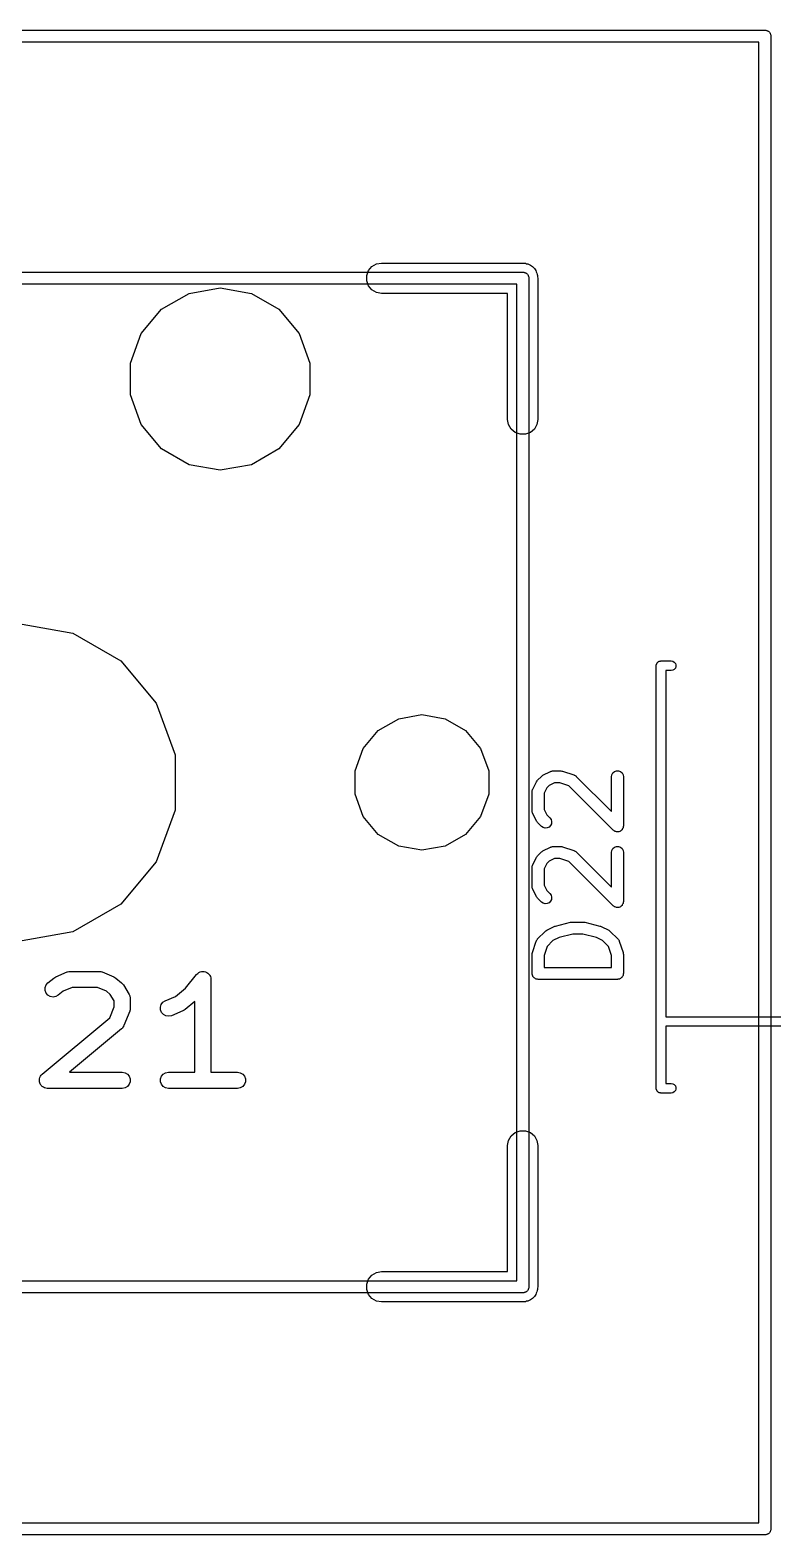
# Model space of a CAD drawing. Header units: millimetres. Extents: x 50 to 169, y 50 to 167.
# Drawn here: x 82.26 to 91.61, y 89.3 to 108.25 of the extents above; entities that cross this region are included whole.
import ezdxf

# ---------------------------------------------------------------- set-up
doc = ezdxf.new("R2010")
doc.units = ezdxf.units.MM
doc.layers.add('BLACK', color=7, linetype='Continuous')

# ---------------------------------------------------------------- blocks, each defined once
blk = doc.blocks.new('hhskb2-Cmts.User')
at = {"layer": 'BLACK'}
for p, q in [((62.65, -81.5738), (75.35, -81.5738)), ((75.35, -81.5738), (75.3566, -81.575)), ((75.3566, -81.575), (75.3632, -81.575)), ((75.3632, -81.575), (75.3695, -81.5772)), ((75.3695, -81.5772), (75.3761, -81.5784)), ((75.3761, -81.5784), (75.3818, -81.5817)), ((75.3818, -81.5817), (75.3881, -81.584)), ((75.3881, -81.584), (75.3932, -81.5883)), ((75.3932, -81.5883), (75.399, -81.5916)), ((75.399, -81.5916), (75.4033, -81.5967)), ((75.4033, -81.5967), (75.4084, -81.601)), ((75.4084, -81.601), (75.4117, -81.6068)), ((75.4117, -81.6068), (75.416, -81.6119)), ((75.416, -81.6119), (75.4183, -81.6182)), ((75.4183, -81.6182), (75.4216, -81.6239)), ((75.4216, -81.6239), (75.4228, -81.6305)), ((75.4228, -81.6305), (75.425, -81.6368)), ((75.425, -81.6368), (75.425, -81.6434)), ((75.425, -81.6434), (75.4262, -81.65)), ((75.4262, -81.65), (75.4262, -94.35)), ((75.2738, -81.7262), (62.7262, -81.7262)), ((75.2738, -94.2738), (75.2738, -81.7262)), ((62.7262, -94.2738), (75.2738, -94.2738)), ((75.4262, -94.35), (75.425, -94.3566)), ((75.425, -94.3566), (75.425, -94.3632)), ((75.35, -94.4262), (62.65, -94.4262)), ((75.3566, -94.425), (75.35, -94.4262)), ((75.3632, -94.425), (75.3566, -94.425)), ((75.3695, -94.4228), (75.3632, -94.425)), ((75.3761, -94.4216), (75.3695, -94.4228)), ((75.3818, -94.4183), (75.3761, -94.4216)), ((75.3881, -94.416), (75.3818, -94.4183)), ((75.3932, -94.4117), (75.3881, -94.416)), ((75.399, -94.4084), (75.3932, -94.4117)), ((75.4033, -94.4033), (75.399, -94.4084)), ((75.4084, -94.399), (75.4033, -94.4033)), ((75.4117, -94.3932), (75.4084, -94.399)), ((75.416, -94.3881), (75.4117, -94.3932)), ((75.4183, -94.3818), (75.416, -94.3881)), ((75.4216, -94.3761), (75.4183, -94.3818)), ((75.4228, -94.3695), (75.4216, -94.3761)), ((75.425, -94.3632), (75.4228, -94.3695))]:
    blk.add_line(p, q, dxfattribs=at)
blk = doc.blocks.new('hhskb2-Dwgs.User')
at = {"layer": 'BLACK'}
for p, q in [((59.602, -78.5258), (78.398, -78.5258)), ((78.398, -78.5258), (78.4046, -78.527)), ((78.4046, -78.527), (78.4112, -78.527)), ((78.4112, -78.527), (78.4175, -78.5292)), ((78.4175, -78.5292), (78.4241, -78.5304)), ((78.4241, -78.5304), (78.4298, -78.5337)), ((78.4298, -78.5337), (78.4361, -78.536)), ((78.4361, -78.536), (78.4412, -78.5403)), ((78.4412, -78.5403), (78.447, -78.5436)), ((78.447, -78.5436), (78.4513, -78.5487)), ((78.4513, -78.5487), (78.4564, -78.553)), ((78.4564, -78.553), (78.4597, -78.5588)), ((78.4597, -78.5588), (78.464, -78.5639)), ((78.464, -78.5639), (78.4663, -78.5702)), ((78.4663, -78.5702), (78.4696, -78.5759)), ((78.4696, -78.5759), (78.4708, -78.5825)), ((78.4708, -78.5825), (78.473, -78.5888)), ((78.473, -78.5888), (78.473, -78.5954)), ((78.473, -78.5954), (78.4742, -78.602)), ((78.4742, -78.602), (78.4742, -97.398)), ((78.3218, -78.6782), (59.6782, -78.6782)), ((78.3218, -97.3218), (78.3218, -78.6782)), ((59.6782, -97.3218), (78.3218, -97.3218)), ((78.398, -97.4742), (59.602, -97.4742)), ((78.4046, -97.473), (78.398, -97.4742)), ((78.4112, -97.473), (78.4046, -97.473)), ((78.4175, -97.4708), (78.4112, -97.473)), ((78.4241, -97.4696), (78.4175, -97.4708)), ((78.4298, -97.4663), (78.4241, -97.4696)), ((78.4361, -97.464), (78.4298, -97.4663)), ((78.4412, -97.4597), (78.4361, -97.464)), ((78.447, -97.4564), (78.4412, -97.4597)), ((78.4513, -97.4513), (78.447, -97.4564)), ((78.4564, -97.447), (78.4513, -97.4513)), ((78.4597, -97.4412), (78.4564, -97.447)), ((78.464, -97.4361), (78.4597, -97.4412)), ((78.4663, -97.4298), (78.464, -97.4361)), ((78.4696, -97.4241), (78.4663, -97.4298)), ((78.4708, -97.4175), (78.4696, -97.4241)), ((78.473, -97.4112), (78.4708, -97.4175)), ((78.4742, -97.398), (78.473, -97.4046)), ((78.473, -97.4046), (78.473, -97.4112))]:
    blk.add_line(p, q, dxfattribs=at)
blk = doc.blocks.new('hhskb2-F.SilkS')
at = {"layer": 'BLACK'}
for p, q in [((73.4495, -81.5041), (73.5068, -81.471)), ((73.5068, -81.471), (73.572, -81.4595)), ((73.572, -81.4595), (75.35, -81.4595)), ((75.35, -81.4595), (75.3664, -81.4624)), ((75.3664, -81.4624), (75.3831, -81.4624)), ((75.3831, -81.4624), (75.3987, -81.4681)), ((75.3987, -81.4681), (75.4152, -81.471)), ((75.4152, -81.471), (75.4296, -81.4793)), ((73.3844, -81.6169), (73.407, -81.5547)), ((73.3844, -81.6831), (73.3844, -81.6169)), ((73.407, -81.5547), (73.4495, -81.5041)), ((75.4296, -81.4793), (75.4453, -81.485)), ((75.4453, -81.485), (75.458, -81.4957)), ((75.458, -81.4957), (75.4725, -81.5041)), ((75.4725, -81.5041), (75.4832, -81.5168)), ((75.4832, -81.5168), (75.4959, -81.5275)), ((75.4959, -81.5275), (75.5043, -81.542)), ((75.5043, -81.542), (75.515, -81.5547)), ((75.515, -81.5547), (75.5207, -81.5704)), ((75.5207, -81.5704), (75.529, -81.5848)), ((75.529, -81.5848), (75.5319, -81.6013)), ((75.5319, -81.6013), (75.5376, -81.6169)), ((75.5376, -81.6169), (75.5376, -81.6336)), ((75.5376, -81.6336), (75.5405, -81.65)), ((75.5405, -81.65), (75.5405, -83.428)), ((70.8025, -82.0411), (71.1476, -81.8418)), ((71.1476, -81.8418), (71.54, -81.7726)), ((71.54, -81.7726), (71.9324, -81.8418)), ((71.9324, -81.8418), (72.2775, -82.0411)), ((73.407, -81.7452), (73.3844, -81.6831)), ((73.4495, -81.7959), (73.407, -81.7452)), ((73.5068, -81.829), (73.4495, -81.7959)), ((73.572, -81.8405), (73.5068, -81.829)), ((75.1595, -81.8405), (73.572, -81.8405)), ((75.1595, -83.428), (75.1595, -81.8405)), ((70.5464, -82.3463), (70.8025, -82.0411)), ((72.2775, -82.0411), (72.5336, -82.3463)), ((70.4101, -82.7208), (70.5464, -82.3463)), ((72.5336, -82.3463), (72.6699, -82.7208)), ((70.4101, -83.1192), (70.4101, -82.7208)), ((72.6699, -82.7208), (72.6699, -83.1192)), ((70.5464, -83.4937), (70.4101, -83.1192)), ((72.6699, -83.1192), (72.5336, -83.4937)), ((70.8025, -83.7989), (70.5464, -83.4937)), ((72.5336, -83.4937), (72.2775, -83.7989)), ((75.171, -83.4932), (75.1595, -83.428)), ((75.2041, -83.5505), (75.171, -83.4932)), ((75.2548, -83.593), (75.2041, -83.5505)), ((75.4959, -83.5505), (75.4453, -83.593)), ((75.529, -83.4932), (75.4959, -83.5505)), ((75.5405, -83.428), (75.529, -83.4932)), ((75.3169, -83.6156), (75.2548, -83.593)), ((75.3831, -83.6156), (75.3169, -83.6156)), ((75.4453, -83.593), (75.3831, -83.6156)), ((71.1476, -83.9982), (70.8025, -83.7989)), ((72.2775, -83.7989), (71.9324, -83.9982)), ((71.54, -84.0674), (71.1476, -83.9982)), ((71.9324, -83.9982), (71.54, -84.0674)), ((69, -85.9985), (69.6846, -86.1192)), ((69.6846, -86.1192), (70.2865, -86.4667)), ((70.2865, -86.4667), (70.7334, -86.9992)), ((77.03, -86.53), (77.0309, -86.5248)), ((77.03, -91.85), (77.03, -86.53)), ((77.0309, -86.5196), (77.0327, -86.5147)), ((77.0309, -86.5248), (77.0309, -86.5196)), ((77.0327, -86.5147), (77.0336, -86.5095)), ((77.0336, -86.5095), (77.0362, -86.5049)), ((77.0362, -86.5049), (77.038, -86.5)), ((77.038, -86.5), (77.0414, -86.496)), ((77.0414, -86.496), (77.044, -86.4914)), ((77.044, -86.4914), (77.0481, -86.4881)), ((77.0481, -86.4881), (77.0514, -86.484)), ((77.0514, -86.484), (77.056, -86.4814)), ((77.056, -86.4814), (77.06, -86.478)), ((77.06, -86.478), (77.0649, -86.4762)), ((77.0649, -86.4762), (77.0695, -86.4736)), ((77.0695, -86.4736), (77.0747, -86.4727)), ((77.0747, -86.4727), (77.0796, -86.4709)), ((77.0796, -86.4709), (77.0848, -86.4709)), ((77.0848, -86.4709), (77.09, -86.47)), ((77.09, -86.47), (77.22, -86.47)), ((77.22, -86.59), (77.15, -86.59)), ((77.15, -86.59), (77.15, -90.95)), ((77.22, -86.47), (77.2405, -86.4736)), ((77.2405, -86.5864), (77.22, -86.59)), ((77.2405, -86.4736), (77.2586, -86.484)), ((77.2586, -86.576), (77.2405, -86.5864)), ((77.2586, -86.484), (77.272, -86.5)), ((77.272, -86.56), (77.2586, -86.576)), ((77.272, -86.5), (77.2791, -86.5196)), ((77.2791, -86.5404), (77.272, -86.56)), ((77.2791, -86.5196), (77.2791, -86.5404)), ((70.7334, -86.9992), (70.9711, -87.6524)), ((73.7879, -87.1974), (74.08, -87.1458)), ((74.08, -87.1458), (74.3721, -87.1974)), ((73.3403, -87.5729), (73.531, -87.3457)), ((73.531, -87.3457), (73.7879, -87.1974)), ((74.3721, -87.1974), (74.629, -87.3457)), ((74.629, -87.3457), (74.8197, -87.5729)), ((70.9711, -87.6524), (70.9711, -88.3476)), ((73.2388, -87.8517), (73.3403, -87.5729)), ((74.8197, -87.5729), (74.9212, -87.8517)), ((73.2388, -88.1483), (73.2388, -87.8517)), ((74.9212, -87.8517), (74.9212, -88.1483)), ((75.5846, -87.9227), (75.5944, -87.9158)), ((75.5944, -87.9158), (75.6041, -87.9086)), ((75.6041, -87.9086), (75.6993, -87.861)), ((75.6993, -87.861), (75.7035, -87.8598)), ((75.7035, -87.8598), (75.7072, -87.8576)), ((75.7072, -87.8576), (75.7159, -87.8561)), ((75.7159, -87.8561), (75.7243, -87.8536)), ((75.7243, -87.8536), (75.7286, -87.8538)), ((75.7286, -87.8538), (75.7329, -87.8531)), ((75.7329, -87.8531), (75.8281, -87.8531)), ((75.8281, -87.8531), (75.8399, -87.8552)), ((75.8399, -87.8552), (75.8518, -87.8569)), ((75.8518, -87.8569), (75.9947, -87.9046)), ((75.9947, -87.9046), (75.9985, -87.9066)), ((75.9985, -87.9066), (76.0026, -87.9077)), ((76.0026, -87.9077), (76.0098, -87.9128)), ((76.0098, -87.9128), (76.0176, -87.917)), ((76.0176, -87.917), (76.0204, -87.9202)), ((76.0204, -87.9202), (76.024, -87.9227)), ((76.4674, -87.9281), (76.4719, -87.9024)), ((76.4719, -87.9024), (76.4849, -87.8799)), ((76.4849, -87.8799), (76.5049, -87.8631)), ((76.5049, -87.8631), (76.5294, -87.8542)), ((76.5294, -87.8542), (76.5554, -87.8542)), ((76.5554, -87.8542), (76.5799, -87.8631)), ((76.5799, -87.8631), (76.5998, -87.8799)), ((76.5998, -87.8799), (76.6129, -87.9024)), ((76.6129, -87.9024), (76.6174, -87.9281)), ((75.4679, -88.11), (75.4704, -88.1016)), ((75.4681, -88.1143), (75.4679, -88.11)), ((75.4704, -88.1016), (75.4719, -88.0929)), ((75.4719, -88.0929), (75.4741, -88.0892)), ((75.4741, -88.0892), (75.4753, -88.085)), ((75.4753, -88.085), (75.5229, -87.9898)), ((75.5229, -87.9898), (75.5301, -87.9801)), ((75.5301, -87.9801), (75.537, -87.9703)), ((75.537, -87.9703), (75.5846, -87.9227)), ((75.6516, -88.0678), (75.6174, -88.1363)), ((75.682, -88.0374), (75.6516, -88.0678)), ((75.7506, -88.0031), (75.682, -88.0374)), ((75.8159, -88.0031), (75.7506, -88.0031)), ((75.9304, -88.0413), (75.8159, -88.0031)), ((76.4893, -88.6002), (75.9304, -88.0413)), ((76.024, -87.9227), (76.4674, -88.3661)), ((76.4674, -88.3661), (76.4674, -87.9281)), ((76.6174, -87.9281), (76.6174, -88.5471)), ((73.3403, -88.4271), (73.2388, -88.1483)), ((74.9212, -88.1483), (74.8197, -88.4271)), ((75.4674, -88.1186), (75.4681, -88.1143)), ((75.4674, -88.3567), (75.4674, -88.1186)), ((75.6174, -88.1363), (75.6174, -88.339)), ((70.9711, -88.3476), (70.7334, -89.0008)), ((73.531, -88.6543), (73.3403, -88.4271)), ((74.8197, -88.4271), (74.629, -88.6543)), ((75.4681, -88.3609), (75.4674, -88.3567)), ((75.4679, -88.3652), (75.4681, -88.3609)), ((75.4704, -88.3737), (75.4679, -88.3652)), ((75.4719, -88.3823), (75.4704, -88.3737)), ((75.4741, -88.3861), (75.4719, -88.3823)), ((75.4753, -88.3902), (75.4741, -88.3861)), ((75.5229, -88.4854), (75.4753, -88.3902)), ((75.5301, -88.4951), (75.5229, -88.4854)), ((75.6174, -88.339), (75.6516, -88.4075)), ((75.6516, -88.4075), (75.6907, -88.4465)), ((75.6907, -88.4465), (75.7056, -88.4678)), ((75.7056, -88.4678), (75.7123, -88.493)), ((73.7879, -88.8026), (73.531, -88.6543)), ((74.629, -88.6543), (74.3721, -88.8026)), ((75.537, -88.5049), (75.5301, -88.4951)), ((75.5846, -88.5526), (75.537, -88.5049)), ((75.6059, -88.5675), (75.5846, -88.5526)), ((75.6311, -88.5742), (75.6059, -88.5675)), ((75.657, -88.572), (75.6311, -88.5742)), ((75.6806, -88.561), (75.657, -88.572)), ((75.6991, -88.5425), (75.6806, -88.561)), ((75.7101, -88.5189), (75.6991, -88.5425)), ((75.7123, -88.493), (75.7101, -88.5189)), ((76.4974, -88.6058), (76.4893, -88.6002)), ((76.5049, -88.6121), (76.4974, -88.6058)), ((76.508, -88.6132), (76.5049, -88.6121)), ((76.5107, -88.6151), (76.508, -88.6132)), ((76.5202, -88.6177), (76.5107, -88.6151)), ((76.5294, -88.621), (76.5202, -88.6177)), ((76.5327, -88.621), (76.5294, -88.621)), ((76.5358, -88.6219), (76.5327, -88.621)), ((76.5456, -88.621), (76.5358, -88.6219)), ((76.5554, -88.621), (76.5456, -88.621)), ((76.5585, -88.6199), (76.5554, -88.621)), ((76.5618, -88.6196), (76.5585, -88.6199)), ((76.5707, -88.6154), (76.5618, -88.6196)), ((76.5799, -88.6121), (76.5707, -88.6154)), ((76.5824, -88.61), (76.5799, -88.6121)), ((76.5854, -88.6086), (76.5824, -88.61)), ((76.5923, -88.6016), (76.5854, -88.6086)), ((76.5998, -88.5954), (76.5923, -88.6016)), ((76.6015, -88.5925), (76.5998, -88.5954)), ((76.6038, -88.5902), (76.6015, -88.5925)), ((76.608, -88.5813), (76.6038, -88.5902)), ((76.6129, -88.5728), (76.608, -88.5813)), ((76.6134, -88.5695), (76.6129, -88.5728)), ((76.6148, -88.5666), (76.6134, -88.5695)), ((76.6157, -88.5568), (76.6148, -88.5666)), ((76.6174, -88.5471), (76.6157, -88.5568)), ((74.08, -88.8541), (73.7879, -88.8026)), ((74.3721, -88.8026), (74.08, -88.8541)), ((75.5944, -88.8682), (75.6041, -88.861)), ((75.6041, -88.861), (75.6993, -88.8134)), ((75.6993, -88.8134), (75.7035, -88.8122)), ((75.7035, -88.8122), (75.7072, -88.81)), ((75.7072, -88.81), (75.7159, -88.8085)), ((75.7159, -88.8085), (75.7243, -88.806)), ((75.7243, -88.806), (75.7286, -88.8062)), ((75.7286, -88.8062), (75.7329, -88.8055)), ((75.7329, -88.8055), (75.8281, -88.8055)), ((75.8281, -88.8055), (75.8399, -88.8076)), ((75.8399, -88.8076), (75.8518, -88.8093)), ((75.8518, -88.8093), (75.9947, -88.8569)), ((75.9947, -88.8569), (75.9985, -88.859)), ((75.9985, -88.859), (76.0026, -88.8601)), ((76.0026, -88.8601), (76.0098, -88.8652)), ((76.0098, -88.8652), (76.0176, -88.8693)), ((76.4674, -88.8805), (76.4719, -88.8548)), ((76.4719, -88.8548), (76.4849, -88.8323)), ((76.4849, -88.8323), (76.5049, -88.8155)), ((76.5049, -88.8155), (76.5294, -88.8066)), ((76.5294, -88.8066), (76.5554, -88.8066)), ((76.5554, -88.8066), (76.5799, -88.8155)), ((76.5799, -88.8155), (76.5998, -88.8323)), ((76.5998, -88.8323), (76.6129, -88.8548)), ((76.6129, -88.8548), (76.6174, -88.8805)), ((70.7334, -89.0008), (70.2865, -89.5332)), ((75.4679, -89.0624), (75.4704, -89.054)), ((75.4704, -89.054), (75.4719, -89.0453)), ((75.4719, -89.0453), (75.4741, -89.0416)), ((75.4741, -89.0416), (75.4753, -89.0374)), ((75.4753, -89.0374), (75.5229, -88.9422)), ((75.5229, -88.9422), (75.5301, -88.9325)), ((75.5301, -88.9325), (75.537, -88.9227)), ((75.537, -88.9227), (75.5846, -88.8751)), ((75.5846, -88.8751), (75.5944, -88.8682)), ((75.6516, -89.0201), (75.6174, -89.0887)), ((75.682, -88.9897), (75.6516, -89.0201)), ((75.7506, -88.9555), (75.682, -88.9897)), ((75.8159, -88.9555), (75.7506, -88.9555)), ((75.9304, -88.9936), (75.8159, -88.9555)), ((76.4893, -89.5526), (75.9304, -88.9936)), ((76.0176, -88.8693), (76.0204, -88.8726)), ((76.0204, -88.8726), (76.024, -88.8751)), ((76.024, -88.8751), (76.4674, -89.3185)), ((76.4674, -89.3185), (76.4674, -88.8805)), ((76.6174, -88.8805), (76.6174, -89.4995)), ((75.4674, -89.071), (75.4681, -89.0667)), ((75.4674, -89.309), (75.4674, -89.071)), ((75.4681, -89.0667), (75.4679, -89.0624)), ((75.6174, -89.0887), (75.6174, -89.2913)), ((75.4681, -89.3133), (75.4674, -89.309)), ((75.4679, -89.3176), (75.4681, -89.3133)), ((75.4704, -89.326), (75.4679, -89.3176)), ((75.4719, -89.3347), (75.4704, -89.326)), ((75.4741, -89.3384), (75.4719, -89.3347)), ((75.4753, -89.3426), (75.4741, -89.3384)), ((75.5229, -89.4378), (75.4753, -89.3426)), ((75.6174, -89.2913), (75.6516, -89.3599)), ((75.6516, -89.3599), (75.6907, -89.3989)), ((75.6907, -89.3989), (75.7056, -89.4202)), ((75.7056, -89.4202), (75.7123, -89.4454)), ((70.2865, -89.5332), (69.6846, -89.8808)), ((75.5301, -89.4475), (75.5229, -89.4378)), ((75.537, -89.4573), (75.5301, -89.4475)), ((75.5846, -89.5049), (75.537, -89.4573)), ((75.6059, -89.5199), (75.5846, -89.5049)), ((75.6311, -89.5266), (75.6059, -89.5199)), ((75.657, -89.5243), (75.6311, -89.5266)), ((75.6806, -89.5133), (75.657, -89.5243)), ((75.6991, -89.4949), (75.6806, -89.5133)), ((75.7101, -89.4713), (75.6991, -89.4949)), ((75.7123, -89.4454), (75.7101, -89.4713)), ((76.4974, -89.5582), (76.4893, -89.5526)), ((76.5049, -89.5645), (76.4974, -89.5582)), ((76.508, -89.5656), (76.5049, -89.5645)), ((76.5107, -89.5675), (76.508, -89.5656)), ((76.5202, -89.57), (76.5107, -89.5675)), ((76.5294, -89.5734), (76.5202, -89.57)), ((76.5327, -89.5734), (76.5294, -89.5734)), ((76.5358, -89.5742), (76.5327, -89.5734)), ((76.5456, -89.5734), (76.5358, -89.5742)), ((76.5554, -89.5734), (76.5456, -89.5734)), ((76.5585, -89.5723), (76.5554, -89.5734)), ((76.5618, -89.572), (76.5585, -89.5723)), ((76.5707, -89.5678), (76.5618, -89.572)), ((76.5799, -89.5645), (76.5707, -89.5678)), ((76.5824, -89.5624), (76.5799, -89.5645)), ((76.5854, -89.561), (76.5824, -89.5624)), ((76.5923, -89.554), (76.5854, -89.561)), ((76.5998, -89.5477), (76.5923, -89.554)), ((76.6015, -89.5449), (76.5998, -89.5477)), ((76.6038, -89.5425), (76.6015, -89.5449)), ((76.608, -89.5337), (76.6038, -89.5425)), ((76.6129, -89.5252), (76.608, -89.5337)), ((76.6134, -89.5219), (76.6129, -89.5252)), ((76.6148, -89.5189), (76.6134, -89.5219)), ((76.6157, -89.5092), (76.6148, -89.5189)), ((76.6174, -89.4995), (76.6157, -89.5092)), ((75.6517, -89.861), (75.7469, -89.8134)), ((75.7469, -89.8134), (75.7548, -89.8111)), ((75.7548, -89.8111), (75.7623, -89.8077)), ((75.7623, -89.8077), (75.9528, -89.7601)), ((75.9528, -89.7601), (75.9619, -89.7595)), ((75.9619, -89.7595), (75.971, -89.7579)), ((75.971, -89.7579), (76.1138, -89.7579)), ((76.1138, -89.7579), (76.1228, -89.7595)), ((76.1228, -89.7595), (76.132, -89.7601)), ((76.132, -89.7601), (76.3225, -89.8077)), ((76.3225, -89.8077), (76.33, -89.8111)), ((76.33, -89.8111), (76.3378, -89.8134)), ((76.3378, -89.8134), (76.4331, -89.861)), ((69.6846, -89.8808), (69, -90.0015)), ((75.4712, -90.1425), (75.5188, -89.9996)), ((75.5188, -89.9996), (75.5209, -89.9958)), ((75.5209, -89.9958), (75.522, -89.9916)), ((75.522, -89.9916), (75.5271, -89.9844)), ((75.5271, -89.9844), (75.5313, -89.9767)), ((75.5313, -89.9767), (75.5345, -89.9738)), ((75.5345, -89.9738), (75.537, -89.9703)), ((75.537, -89.9703), (75.6322, -89.8751)), ((75.6322, -89.8751), (75.642, -89.8682)), ((75.642, -89.8682), (75.6517, -89.861)), ((75.7297, -89.9897), (75.6556, -90.0638)), ((75.8067, -89.9512), (75.7297, -89.9897)), ((75.9802, -89.9079), (75.8067, -89.9512)), ((76.1046, -89.9079), (75.9802, -89.9079)), ((76.2781, -89.9512), (76.1046, -89.9079)), ((76.3551, -89.9897), (76.2781, -89.9512)), ((76.4292, -90.0638), (76.3551, -89.9897)), ((76.4331, -89.861), (76.4427, -89.8682)), ((76.4427, -89.8682), (76.4526, -89.8751)), ((76.4526, -89.8751), (76.5478, -89.9703)), ((76.5478, -89.9703), (76.5503, -89.9738)), ((76.5503, -89.9738), (76.5535, -89.9767)), ((76.5535, -89.9767), (76.5577, -89.9844)), ((76.5577, -89.9844), (76.5627, -89.9916)), ((76.5627, -89.9916), (76.5639, -89.9958)), ((76.5639, -89.9958), (76.5659, -89.9996)), ((76.5659, -89.9996), (76.6135, -90.1425)), ((75.4674, -90.1662), (75.4695, -90.1543)), ((75.4674, -90.4043), (75.4674, -90.1662)), ((75.4695, -90.1543), (75.4712, -90.1425)), ((75.6556, -90.0638), (75.6174, -90.1784)), ((75.6174, -90.1784), (75.6174, -90.3293)), ((76.4674, -90.1784), (76.4292, -90.0638)), ((76.4674, -90.3293), (76.4674, -90.1784)), ((76.6135, -90.1425), (76.6153, -90.1543)), ((76.6153, -90.1543), (76.6174, -90.1662)), ((76.6174, -90.1662), (76.6174, -90.4043)), ((69.6184, -90.3841), (69.6335, -90.3814)), ((69.6335, -90.3814), (69.6485, -90.378)), ((69.6485, -90.378), (69.6508, -90.3783)), ((69.6508, -90.3783), (69.6531, -90.3779)), ((69.6531, -90.3779), (70.016, -90.3779)), ((70.016, -90.3779), (70.0183, -90.3783)), ((70.0183, -90.3783), (70.0206, -90.378)), ((70.0206, -90.378), (70.0356, -90.3814)), ((70.0356, -90.3814), (70.0507, -90.3841)), ((71.2869, -90.3859), (71.3023, -90.3799)), ((71.3023, -90.3799), (71.3035, -90.3799)), ((71.3035, -90.3799), (71.3046, -90.3795)), ((71.3046, -90.3795), (71.3211, -90.3795)), ((71.3211, -90.3795), (71.3376, -90.3791)), ((71.3376, -90.3791), (71.3387, -90.3795)), ((71.3387, -90.3795), (71.3399, -90.3795)), ((71.3399, -90.3795), (71.3554, -90.3851)), ((75.6174, -90.3293), (76.4674, -90.3293)), ((69.3354, -90.5825), (69.3476, -90.5494)), ((69.3476, -90.5494), (69.3704, -90.5224)), ((69.3704, -90.5224), (69.443, -90.4619)), ((69.443, -90.4619), (69.4561, -90.4544)), ((69.4561, -90.4544), (69.4689, -90.4462)), ((69.4689, -90.4462), (69.6141, -90.3857)), ((69.6141, -90.3857), (69.6164, -90.3852)), ((69.6164, -90.3852), (69.6184, -90.3841)), ((70.0507, -90.3841), (70.0528, -90.3852)), ((70.0528, -90.3852), (70.0551, -90.3857)), ((70.0551, -90.3857), (70.2002, -90.4462)), ((70.2002, -90.4462), (70.213, -90.4544)), ((70.213, -90.4544), (70.2262, -90.4619)), ((70.2262, -90.4619), (70.2988, -90.5224)), ((70.2988, -90.5224), (70.3097, -90.5354)), ((70.3097, -90.5354), (70.3208, -90.5482)), ((70.3208, -90.5482), (70.3934, -90.6692)), ((71.1042, -90.5895), (71.2429, -90.4161)), ((71.2429, -90.4161), (71.2439, -90.4153)), ((71.2439, -90.4153), (71.2445, -90.4142)), ((71.2445, -90.4142), (71.2571, -90.4036)), ((71.2571, -90.4036), (71.2694, -90.3927)), ((71.2694, -90.3927), (71.2706, -90.3923)), ((71.2706, -90.3923), (71.2715, -90.3915)), ((71.2715, -90.3915), (71.2869, -90.3859)), ((71.3554, -90.3851), (71.371, -90.3904)), ((71.371, -90.3904), (71.372, -90.3911)), ((71.372, -90.3911), (71.3731, -90.3915)), ((71.3731, -90.3915), (71.3857, -90.4021)), ((71.3857, -90.4021), (71.3986, -90.4124)), ((71.3986, -90.4124), (71.3992, -90.4134)), ((71.3992, -90.4134), (71.4001, -90.4142)), ((71.4001, -90.4142), (71.4083, -90.4285)), ((71.4083, -90.4285), (71.4169, -90.4426)), ((71.4169, -90.4426), (71.4172, -90.4437)), ((71.4172, -90.4437), (71.4178, -90.4448)), ((71.4178, -90.4448), (71.4206, -90.461)), ((71.4206, -90.461), (71.4239, -90.4771)), ((71.4239, -90.4771), (71.4237, -90.4783)), ((71.4237, -90.4783), (71.4239, -90.4795)), ((71.4239, -90.4795), (71.4239, -91.6479)), ((75.4685, -90.4107), (75.4674, -90.4043)), ((75.4685, -90.4173), (75.4685, -90.4107)), ((75.4708, -90.4235), (75.4685, -90.4173)), ((75.4719, -90.4299), (75.4708, -90.4235)), ((75.4752, -90.4356), (75.4719, -90.4299)), ((75.4774, -90.4418), (75.4752, -90.4356)), ((75.4816, -90.4468), (75.4774, -90.4418)), ((75.4849, -90.4525), (75.4816, -90.4468)), ((75.49, -90.4567), (75.4849, -90.4525)), ((75.4942, -90.4617), (75.49, -90.4567)), ((75.4999, -90.465), (75.4942, -90.4617)), ((75.5049, -90.4692), (75.4999, -90.465)), ((75.511, -90.4715), (75.5049, -90.4692)), ((75.5167, -90.4748), (75.511, -90.4715)), ((75.5232, -90.4759), (75.5167, -90.4748)), ((75.5294, -90.4781), (75.5232, -90.4759)), ((75.5359, -90.4781), (75.5294, -90.4781)), ((75.5424, -90.4793), (75.5359, -90.4781)), ((76.5424, -90.4793), (75.5424, -90.4793)), ((76.5488, -90.4781), (76.5424, -90.4793)), ((76.5554, -90.4781), (76.5488, -90.4781)), ((76.5616, -90.4759), (76.5554, -90.4781)), ((76.568, -90.4748), (76.5616, -90.4759)), ((76.5737, -90.4715), (76.568, -90.4748)), ((76.5799, -90.4692), (76.5737, -90.4715)), ((76.5849, -90.465), (76.5799, -90.4692)), ((76.5906, -90.4617), (76.5849, -90.465)), ((76.5948, -90.4567), (76.5906, -90.4617)), ((76.5998, -90.4525), (76.5948, -90.4567)), ((76.6031, -90.4468), (76.5998, -90.4525)), ((76.6073, -90.4418), (76.6031, -90.4468)), ((76.6096, -90.4356), (76.6073, -90.4418)), ((76.6129, -90.4299), (76.6096, -90.4356)), ((76.614, -90.4235), (76.6129, -90.4299)), ((76.6162, -90.4173), (76.614, -90.4235)), ((76.6174, -90.4043), (76.6162, -90.4107)), ((76.6162, -90.4107), (76.6162, -90.4173)), ((69.3353, -90.6178), (69.3354, -90.5825)), ((69.3473, -90.651), (69.3353, -90.6178)), ((69.3699, -90.6781), (69.3473, -90.651)), ((69.4004, -90.6958), (69.3699, -90.6781)), ((69.4351, -90.7021), (69.4004, -90.6958)), ((69.4699, -90.6961), (69.4351, -90.7021)), ((69.5005, -90.6785), (69.4699, -90.6961)), ((69.5612, -90.6279), (69.5005, -90.6785)), ((69.6735, -90.5811), (69.5612, -90.6279)), ((69.9957, -90.5811), (69.6735, -90.5811)), ((70.1079, -90.6279), (69.9957, -90.5811)), ((70.1554, -90.6675), (70.1079, -90.6279)), ((70.2047, -90.7496), (70.1554, -90.6675)), ((70.2047, -90.8228), (70.2047, -90.7496)), ((70.3934, -90.6692), (70.3969, -90.6782)), ((70.3969, -90.6782), (70.4018, -90.6867)), ((70.4018, -90.6867), (70.4032, -90.6946)), ((70.4032, -90.6946), (70.406, -90.7021)), ((70.406, -90.7021), (70.4062, -90.7118)), ((70.4062, -90.7118), (70.4079, -90.7214)), ((70.4079, -90.7214), (70.4079, -90.8424)), ((70.8181, -90.7676), (70.8478, -90.7486)), ((70.8478, -90.7486), (70.9788, -90.694)), ((70.9788, -90.694), (71.1042, -90.5895)), ((71.2207, -90.7569), (71.097, -90.86)), ((71.2207, -91.6479), (71.2207, -90.7569)), ((70.1489, -90.9622), (70.2047, -90.8228)), ((70.4006, -90.8801), (70.328, -91.0615)), ((70.4009, -90.8785), (70.4006, -90.8801)), ((70.4018, -90.8771), (70.4009, -90.8785)), ((70.4045, -90.8613), (70.4018, -90.8771)), ((70.4078, -90.8456), (70.4045, -90.8613)), ((70.4079, -90.8424), (70.4076, -90.844)), ((70.4076, -90.844), (70.4078, -90.8456)), ((70.7861, -90.8293), (70.7966, -90.7957)), ((70.7877, -90.8646), (70.7861, -90.8293)), ((70.8013, -90.8971), (70.7877, -90.8646)), ((70.7966, -90.7957), (70.8181, -90.7676)), ((70.8252, -90.9231), (70.8013, -90.8971)), ((70.8565, -90.9393), (70.8252, -90.9231)), ((70.8915, -90.9439), (70.8565, -90.9393)), ((70.9259, -90.9362), (70.8915, -90.9439)), ((71.0711, -90.8757), (70.9259, -90.9362)), ((71.0839, -90.8675), (71.0711, -90.8757)), ((71.097, -90.86), (71.0839, -90.8675)), ((77.15, -90.95), (79.85, -90.95)), ((69.2978, -91.6715), (70.1489, -90.9622)), ((70.2988, -91.1019), (69.6435, -91.6479)), ((70.3036, -91.0962), (70.2988, -91.1019)), ((70.3095, -91.0915), (70.3036, -91.0962)), ((70.3149, -91.0828), (70.3095, -91.0915)), ((70.3215, -91.0749), (70.3149, -91.0828)), ((70.3241, -91.0679), (70.3215, -91.0749)), ((70.328, -91.0615), (70.3241, -91.0679)), ((79.85, -91.07), (77.15, -91.07)), ((77.15, -91.07), (77.15, -91.79)), ((69.2689, -91.7151), (69.2749, -91.6987)), ((69.2749, -91.6987), (69.275, -91.6986)), ((69.275, -91.6984), (69.2864, -91.685)), ((69.275, -91.6986), (69.275, -91.6984)), ((69.2864, -91.685), (69.2976, -91.6717)), ((69.2976, -91.6717), (69.2977, -91.6716)), ((69.2977, -91.6716), (69.2978, -91.6715)), ((69.6435, -91.6479), (70.3063, -91.6479)), ((70.3063, -91.6479), (70.341, -91.6541)), ((70.341, -91.6541), (70.3716, -91.6717)), ((70.3716, -91.6717), (70.3943, -91.6987)), ((70.3943, -91.6987), (70.4063, -91.7319)), ((70.7868, -91.7319), (70.7989, -91.6987)), ((70.7989, -91.6987), (70.8216, -91.6717)), ((70.8216, -91.6717), (70.8521, -91.6541)), ((70.8521, -91.6541), (70.8869, -91.6479)), ((70.8869, -91.6479), (71.2207, -91.6479)), ((71.4239, -91.6479), (71.7577, -91.6479)), ((71.7577, -91.6479), (71.7925, -91.6541)), ((71.7925, -91.6541), (71.823, -91.6717)), ((71.823, -91.6717), (71.8457, -91.6987)), ((71.8457, -91.6987), (71.8578, -91.7319)), ((69.2627, -91.7668), (69.2628, -91.7492)), ((69.2628, -91.767), (69.2627, -91.7668)), ((69.2628, -91.7319), (69.2629, -91.7317)), ((69.2628, -91.7492), (69.2628, -91.7319)), ((69.2628, -91.7672), (69.2628, -91.767)), ((69.2687, -91.7835), (69.2628, -91.7672)), ((69.2629, -91.7315), (69.2689, -91.7151)), ((69.2629, -91.7317), (69.2629, -91.7315)), ((69.2747, -91.8), (69.2687, -91.7835)), ((69.2748, -91.8002), (69.2747, -91.8)), ((69.2749, -91.8003), (69.2748, -91.8002)), ((69.2861, -91.8138), (69.2749, -91.8003)), ((69.2973, -91.8271), (69.2861, -91.8138)), ((69.2974, -91.8272), (69.2973, -91.8271)), ((69.2976, -91.8274), (69.2974, -91.8272)), ((69.3128, -91.8361), (69.2976, -91.8274)), ((69.3278, -91.8449), (69.3128, -91.8361)), ((69.328, -91.8449), (69.3278, -91.8449)), ((69.3281, -91.845), (69.328, -91.8449)), ((69.3454, -91.8481), (69.3281, -91.845)), ((69.3625, -91.8511), (69.3454, -91.8481)), ((69.3627, -91.8511), (69.3625, -91.8511)), ((69.3629, -91.8511), (69.3627, -91.8511)), ((70.3063, -91.8511), (69.3629, -91.8511)), ((70.341, -91.845), (70.3063, -91.8511)), ((70.3716, -91.8274), (70.341, -91.845)), ((70.3943, -91.8003), (70.3716, -91.8274)), ((70.4063, -91.7672), (70.3943, -91.8003)), ((70.4063, -91.7319), (70.4063, -91.7672)), ((70.7868, -91.7672), (70.7868, -91.7319)), ((70.7989, -91.8003), (70.7868, -91.7672)), ((70.8216, -91.8274), (70.7989, -91.8003)), ((70.8521, -91.845), (70.8216, -91.8274)), ((70.8869, -91.8511), (70.8521, -91.845)), ((71.7577, -91.8511), (70.8869, -91.8511)), ((71.7925, -91.845), (71.7577, -91.8511)), ((71.823, -91.8274), (71.7925, -91.845)), ((71.8457, -91.8003), (71.823, -91.8274)), ((71.8578, -91.7672), (71.8457, -91.8003)), ((71.8578, -91.7319), (71.8578, -91.7672)), ((77.0309, -91.8552), (77.03, -91.85)), ((77.0309, -91.8604), (77.0309, -91.8552)), ((77.0327, -91.8653), (77.0309, -91.8604)), ((77.0336, -91.8705), (77.0327, -91.8653)), ((77.0362, -91.8751), (77.0336, -91.8705)), ((77.038, -91.88), (77.0362, -91.8751)), ((77.0414, -91.884), (77.038, -91.88)), ((77.044, -91.8886), (77.0414, -91.884)), ((77.0481, -91.8919), (77.044, -91.8886)), ((77.0514, -91.896), (77.0481, -91.8919)), ((77.056, -91.8986), (77.0514, -91.896)), ((77.06, -91.902), (77.056, -91.8986)), ((77.15, -91.79), (77.22, -91.79)), ((77.22, -91.79), (77.2405, -91.7936)), ((77.2405, -91.7936), (77.2586, -91.804)), ((77.2586, -91.896), (77.2405, -91.9064)), ((77.2586, -91.804), (77.272, -91.82)), ((77.272, -91.88), (77.2586, -91.896)), ((77.272, -91.82), (77.2791, -91.8396)), ((77.2791, -91.8604), (77.272, -91.88)), ((77.2791, -91.8396), (77.2791, -91.8604)), ((77.0649, -91.9038), (77.06, -91.902)), ((77.0695, -91.9064), (77.0649, -91.9038)), ((77.0747, -91.9073), (77.0695, -91.9064)), ((77.0796, -91.9091), (77.0747, -91.9073)), ((77.0848, -91.9091), (77.0796, -91.9091)), ((77.09, -91.91), (77.0848, -91.9091)), ((77.22, -91.91), (77.09, -91.91)), ((77.2405, -91.9064), (77.22, -91.91)), ((75.171, -92.5068), (75.2041, -92.4495)), ((75.2041, -92.4495), (75.2548, -92.407)), ((75.2548, -92.407), (75.3169, -92.3844)), ((75.3169, -92.3844), (75.3831, -92.3844)), ((75.3831, -92.3844), (75.4453, -92.407)), ((75.4453, -92.407), (75.4959, -92.4495)), ((75.4959, -92.4495), (75.529, -92.5068)), ((75.1595, -92.572), (75.171, -92.5068)), ((75.1595, -94.1595), (75.1595, -92.572)), ((75.529, -92.5068), (75.5405, -92.572)), ((75.5405, -92.572), (75.5405, -94.35)), ((73.4495, -94.2041), (73.5068, -94.171)), ((73.5068, -94.171), (73.572, -94.1595)), ((73.572, -94.1595), (75.1595, -94.1595)), ((73.3844, -94.3169), (73.407, -94.2548)), ((73.3844, -94.3831), (73.3844, -94.3169)), ((73.407, -94.2548), (73.4495, -94.2041)), ((75.5405, -94.35), (75.5376, -94.3664)), ((73.407, -94.4453), (73.3844, -94.3831)), ((73.4495, -94.4959), (73.407, -94.4453)), ((73.5068, -94.529), (73.4495, -94.4959)), ((73.572, -94.5405), (73.5068, -94.529)), ((75.35, -94.5405), (73.572, -94.5405)), ((75.3664, -94.5376), (75.35, -94.5405)), ((75.3831, -94.5376), (75.3664, -94.5376)), ((75.3987, -94.5319), (75.3831, -94.5376)), ((75.4152, -94.529), (75.3987, -94.5319)), ((75.4296, -94.5207), (75.4152, -94.529)), ((75.4453, -94.515), (75.4296, -94.5207)), ((75.458, -94.5043), (75.4453, -94.515)), ((75.4725, -94.4959), (75.458, -94.5043)), ((75.4832, -94.4832), (75.4725, -94.4959)), ((75.4959, -94.4725), (75.4832, -94.4832)), ((75.5043, -94.458), (75.4959, -94.4725)), ((75.515, -94.4453), (75.5043, -94.458)), ((75.5207, -94.4296), (75.515, -94.4453)), ((75.529, -94.4152), (75.5207, -94.4296)), ((75.5319, -94.3987), (75.529, -94.4152)), ((75.5376, -94.3831), (75.5319, -94.3987)), ((75.5376, -94.3664), (75.5376, -94.3831))]:
    blk.add_line(p, q, dxfattribs=at)

msp = doc.modelspace()

# ---------------------------------------------------------------- block references
for name in ['hhskb2-F.SilkS', 'hhskb2-Dwgs.User', 'hhskb2-Cmts.User']:
    msp.add_blockref(name, (13.113, 186.774))

doc.saveas('drawing.dxf')
